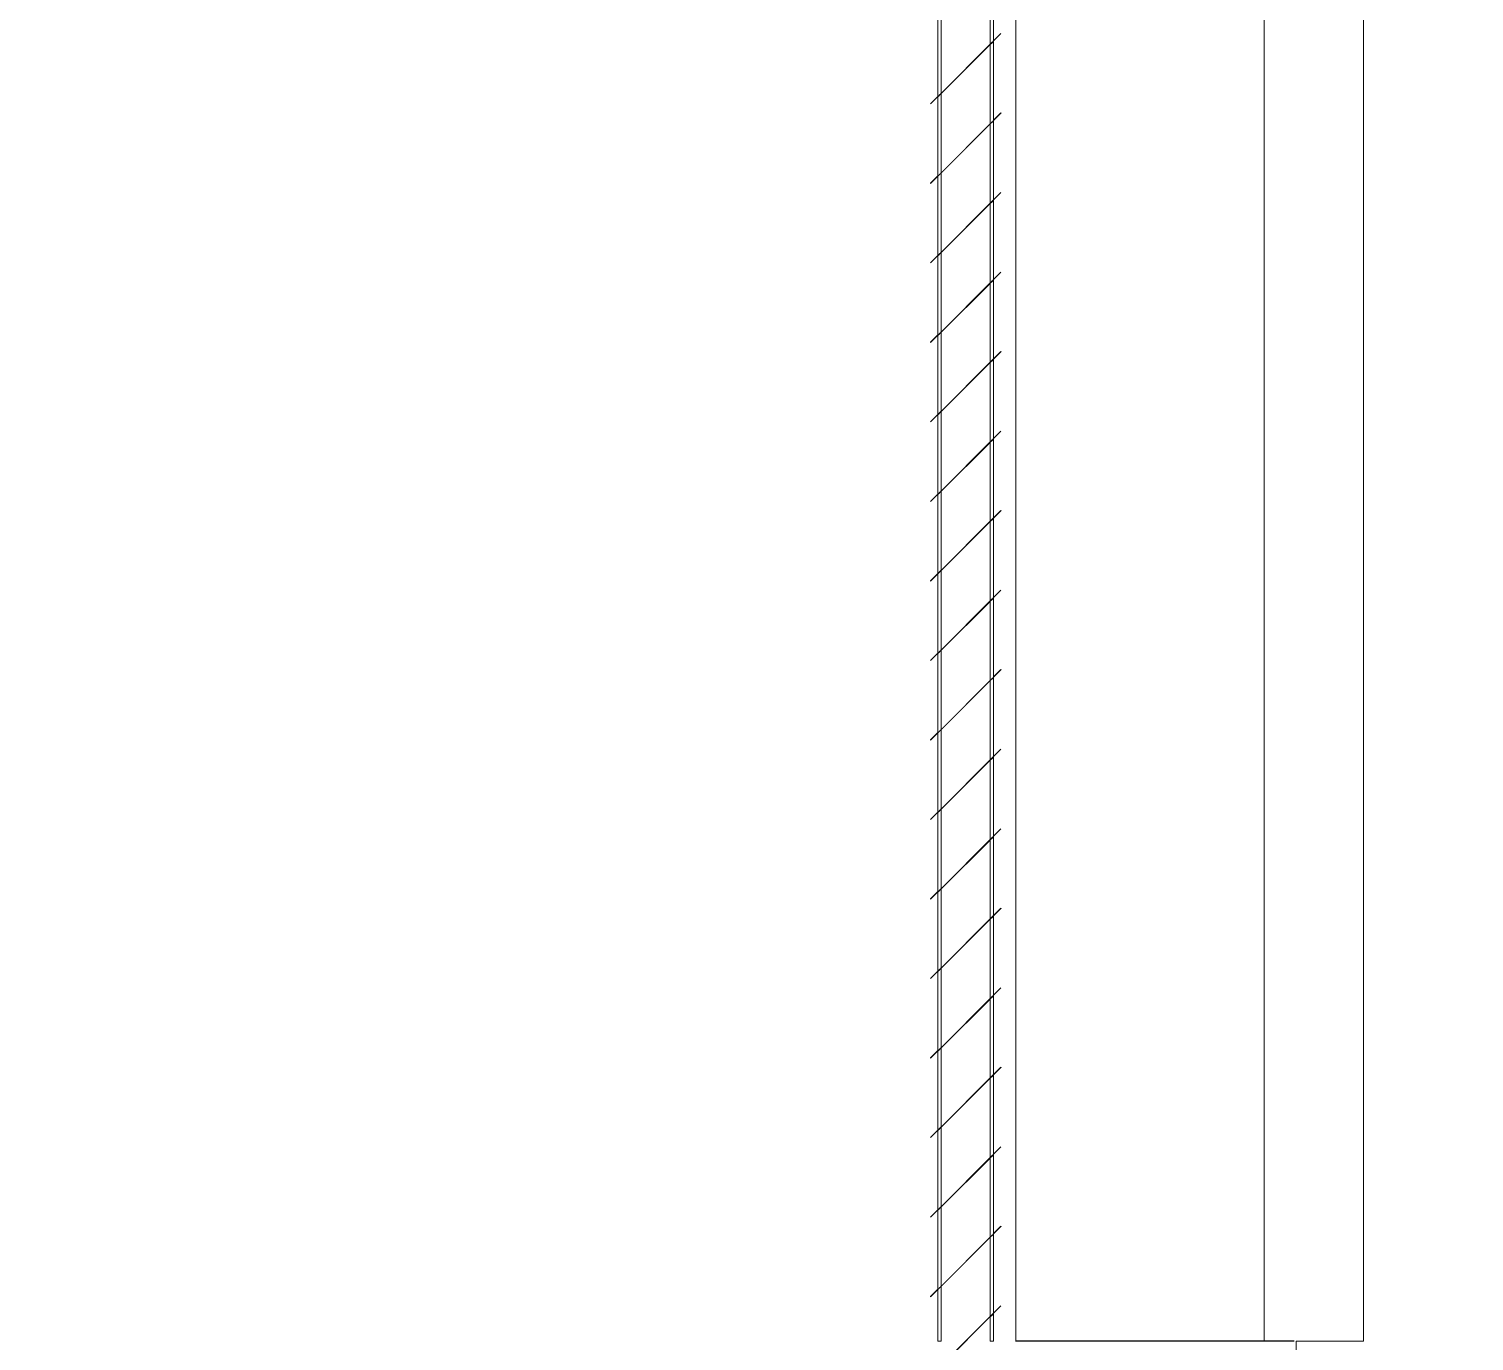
# Model space of a CAD drawing. Header units: millimetres. Extents: x 14397 to 67587, y -11631 to -8348.
# Drawn here: x 46157 to 46884, y -10788 to -10128 of the extents above; entities that cross this region are included whole.
import ezdxf

# ---------------------------------------------------------------- set-up
doc = ezdxf.new("R2010")
doc.units = ezdxf.units.MM
doc.header["$MEASUREMENT"] = 0
doc.linetypes.add('Wipeout_Contour', pattern=[1000, 0, -1000])
for name, color, linetype in [('NewA-Ee_25_10-M_WallsExternal', 7, 'Continuous'), ('NewA-Ee_25_10-M_WallsInternal', 7, 'Continuous'), ('NewA-Ee_40_20-M_GeneralFFAndEInternalFixed', 7, 'Continuous')]:
    doc.layers.add(name, color=color, linetype=linetype)

# ---------------------------------------------------------------- blocks, each defined once
blk = doc.blocks.new('Section Elem_67_8', base_point=(31553.8, -115430.84))
at = {"color": 254, "linetype": 'Wipeout_Contour', "lineweight": 0, "ltscale": 238853.016438}
blk.add_wipeout([(46653.52, -9287.87), (46653.52, -10787.87), (46778.72, -10787.87), (46778.72, -9337.87), (46778.72, -9287.87)], dxfattribs=at).dxf.layer = 'NewA-Ee_25_10-M_WallsExternal'
at = {"color": 254, "linetype": 'Wipeout_Contour', "lineweight": 0, "ltscale": 287751.186517}
blk.add_wipeout([(46794.72, -10787.87), (46794.72, -10797.87), (46884.29, -10802.56), (46884.29, -9287.87), (46828.72, -9287.87), (46828.72, -10787.87)], dxfattribs=at).dxf.layer = 'NewA-Ee_25_10-M_WallsExternal'
at = {"layer": 'NewA-Ee_25_10-M_WallsExternal', "linetype": 'Continuous', "flags": 128}
blk.add_lwpolyline([(46793.72, -10787.87), (46778.72, -10787.87), (46733.42, -10787.87), (46669.92, -10787.87), (46653.52, -10787.87)], dxfattribs=at)
blk = doc.blocks.new('Section Elem_68_8', base_point=(31553.8, -115430.84))
at = {"layer": 'NewA-Ee_25_10-M_WallsExternal', "linetype": 'Continuous'}
blk.add_line((46653.52, -9288.19), (46653.52, -10787.87), dxfattribs=at)
at = {"layer": 'NewA-Ee_25_10-M_WallsExternal', "color": 6, "linetype": 'Continuous', "lineweight": 13}
blk.add_line((46794.72, -10787.87), (46794.72, -10797.87), dxfattribs=at)
at = {"layer": 'NewA-Ee_25_10-M_WallsExternal', "color": 24, "linetype": 'Continuous', "lineweight": 13}
blk.add_line((46828.72, -10787.87), (46794.72, -10787.87), dxfattribs=at)
at = {"layer": 'NewA-Ee_25_10-M_WallsExternal', "color": 24, "linetype": 'Continuous', "lineweight": 13, "flags": 128}
for points in [[(46778.72, -9287.87), (46778.72, -9337.87), (46778.72, -10737.87), (46778.72, -10787.87)], [(46828.72, -9287.87), (46828.72, -9337.87), (46828.72, -10737.87), (46828.72, -10787.87)]]:
    blk.add_lwpolyline(points, dxfattribs=at)
blk = doc.blocks.new('Section Elem_69_8', base_point=(31553.8, -115430.84))
at = {"color": 254, "linetype": 'Wipeout_Contour', "lineweight": 0, "ltscale": 18200811.37999642}
blk.add_wipeout([(42650.17, -8735.84), (42650.17, -11630.84), (43468.19, -11630.84), (43468.19, -11205.84), (43418.19, -11205.84), (43418.19, -11180.84), (43586.32, -11180.84), (43651.32, -11110.84), (43651.32, -10820.18), (43645.97, -10819.48), (43636.32, -10815.48), (43628.03, -10809.13), (43621.68, -10800.84), (43617.68, -10791.19), (43616.32, -10780.84), (43556.32, -10780.84), (43606.32, -10580.84), (43706.32, -10580.84), (43756.32, -10780.84), (43696.32, -10780.84), (43694.96, -10791.19), (43690.96, -10800.84), (43684.6, -10809.13), (43676.32, -10815.48), (43666.67, -10819.48), (43661.32, -10820.18), (43661.32, -11110.84), (43726.32, -11180.84), (43864.81, -11180.84), (43864.81, -11205.84), (43814.81, -11205.84), (43814.81, -11630.84), (43915.61, -11630.84), (43915.61, -10970.84), (45404.69, -10970.84), (45404.69, -11630.84), (45505.49, -11630.84), (45505.49, -11205.84), (45455.49, -11205.84), (45455.49, -11180.84), (45623.61, -11180.84), (45688.61, -11110.84), (45688.61, -10820.18), (45683.26, -10819.48), (45673.61, -10815.48), (45665.33, -10809.13), (45658.97, -10800.84), (45654.97, -10791.19), (45653.61, -10780.84), (45593.61, -10780.84), (45643.61, -10580.84), (45743.61, -10580.84), (45793.61, -10780.84), (45733.61, -10780.84), (45732.25, -10791.19), (45728.25, -10800.84), (45721.89, -10809.13), (45713.61, -10815.48), (45703.96, -10819.48), (45698.61, -10820.18), (45698.61, -11110.84), (45763.61, -11180.84), (45902.1, -11180.84), (45902.1, -11205.84), (45852.1, -11205.84), (45852.1, -11630.84), (46653.52, -11630.84), (46653.52, -9288.19), (46642.53, -9288.19), (46642.53, -9293.72), (46646.13, -9290.12), (46646.2, -9290.19), (46642.53, -9293.86), (46642.53, -9333.72), (46646.13, -9330.12), (46646.2, -9330.19), (46642.53, -9333.86), (46642.53, -9373.72), (46646.13, -9370.12), (46646.2, -9370.19), (46642.53, -9373.86), (46642.53, -9413.72), (46646.13, -9410.12), (46646.2, -9410.19), (46642.53, -9413.86), (46642.53, -9453.72), (46646.13, -9450.12), (46646.2, -9450.19), (46642.53, -9453.86), (46642.53, -9493.72), (46646.13, -9490.12), (46646.2, -9490.19), (46642.53, -9493.86), (46642.53, -9533.72), (46646.13, -9530.12), (46646.2, -9530.19), (46642.53, -9533.86), (46642.53, -9573.72), (46646.13, -9570.12), (46646.2, -9570.19), (46642.53, -9573.86), (46642.53, -9613.72), (46646.13, -9610.12), (46646.2, -9610.19), (46642.53, -9613.86), (46642.53, -9653.72), (46646.13, -9650.12), (46646.2, -9650.19), (46642.53, -9653.86), (46642.53, -9693.72), (46646.13, -9690.12), (46646.2, -9690.19), (46642.53, -9693.86), (46642.53, -9733.72), (46646.13, -9730.12), (46646.2, -9730.19), (46642.53, -9733.86), (46642.53, -9773.72), (46646.13, -9770.12), (46646.2, -9770.19), (46642.53, -9773.86), (46642.53, -9813.72), (46646.13, -9810.12), (46646.2, -9810.19), (46642.53, -9813.86), (46642.53, -9853.72), (46646.13, -9850.12), (46646.2, -9850.19), (46642.53, -9853.86), (46642.53, -9893.72), (46646.13, -9890.12), (46646.2, -9890.19), (46642.53, -9893.86), (46642.53, -9933.72), (46646.13, -9930.12), (46646.2, -9930.19), (46642.53, -9933.86), (46642.53, -9973.72), (46646.13, -9970.12), (46646.2, -9970.19), (46642.53, -9973.86), (46642.53, -10013.72), (46646.13, -10010.12), (46646.2, -10010.19), (46642.53, -10013.86), (46642.53, -10053.72), (46646.13, -10050.12), (46646.2, -10050.19), (46642.53, -10053.86), (46642.53, -10093.72), (46646.13, -10090.12), (46646.2, -10090.19), (46642.53, -10093.86), (46642.53, -10133.72), (46646.13, -10130.12), (46646.2, -10130.19), (46642.53, -10133.86), (46642.53, -10173.72), (46646.13, -10170.12), (46646.2, -10170.19), (46642.53, -10173.86), (46642.53, -10213.72), (46646.13, -10210.12), (46646.2, -10210.19), (46642.53, -10213.86), (46642.53, -10253.72), (46646.13, -10250.12), (46646.2, -10250.19), (46642.53, -10253.86), (46642.53, -10293.72), (46646.13, -10290.12), (46646.2, -10290.19), (46642.53, -10293.86), (46642.53, -10333.72), (46646.13, -10330.12), (46646.2, -10330.19), (46642.53, -10333.86), (46642.53, -10373.72), (46646.13, -10370.12), (46646.2, -10370.19), (46642.53, -10373.86), (46642.53, -10413.72), (46646.13, -10410.12), (46646.2, -10410.19), (46642.53, -10413.86), (46642.53, -10453.72), (46646.13, -10450.12), (46646.2, -10450.19), (46642.53, -10453.86), (46642.53, -10493.72), (46646.13, -10490.12), (46646.2, -10490.19), (46642.53, -10493.86), (46642.53, -10533.72), (46646.13, -10530.12), (46646.2, -10530.19), (46642.53, -10533.86), (46642.53, -10573.72), (46646.13, -10570.12), (46646.2, -10570.19), (46642.53, -10573.86), (46642.53, -10613.72), (46646.13, -10610.12), (46646.2, -10610.19), (46642.53, -10613.86), (46642.53, -10653.72), (46646.13, -10650.12), (46646.2, -10650.19), (46642.53, -10653.86), (46642.53, -10693.72), (46646.13, -10690.12), (46646.2, -10690.19), (46642.53, -10693.86), (46642.53, -10733.72), (46646.13, -10730.12), (46646.2, -10730.19), (46642.53, -10733.86), (46642.53, -10773.72), (46646.13, -10770.12), (46646.2, -10770.19), (46642.53, -10773.86), (46642.53, -10787.87), (46640.8, -10787.87), (46640.8, -10775.59), (46610.84, -10805.54), (46610.77, -10805.47), (46640.8, -10775.45), (46640.8, -10735.59), (46616.24, -10760.14), (46616.24, -10787.87), (46614.51, -10787.87), (46614.51, -10761.87), (46610.84, -10765.54), (46610.77, -10765.47), (46614.51, -10761.73), (46614.51, -10721.87), (46610.84, -10725.54), (46610.77, -10725.47), (46614.51, -10721.73), (46614.51, -10681.87), (46610.84, -10685.54), (46610.77, -10685.47), (46614.51, -10681.73), (46614.51, -10641.87), (46610.84, -10645.54), (46610.77, -10645.47), (46614.51, -10641.73), (46614.51, -10601.87), (46610.84, -10605.54), (46610.77, -10605.47), (46614.51, -10601.73), (46614.51, -10561.87), (46610.84, -10565.54), (46610.77, -10565.47), (46614.51, -10561.73), (46614.51, -10521.87), (46610.84, -10525.54), (46610.77, -10525.47), (46614.51, -10521.73), (46614.51, -10481.87), (46610.84, -10485.54), (46610.77, -10485.47), (46614.51, -10481.73), (46614.51, -10441.87), (46610.84, -10445.54), (46610.77, -10445.47), (46614.51, -10441.73), (46614.51, -10401.87), (46610.84, -10405.54), (46610.77, -10405.47), (46614.51, -10401.73), (46614.51, -10361.87), (46610.84, -10365.54), (46610.77, -10365.47), (46614.51, -10361.73), (46614.51, -10321.87), (46610.84, -10325.54), (46610.77, -10325.47), (46614.51, -10321.73), (46614.51, -10281.87), (46610.84, -10285.54), (46610.77, -10285.47), (46614.51, -10281.73), (46614.51, -10241.87), (46610.84, -10245.54), (46610.77, -10245.47), (46614.51, -10241.73), (46614.51, -10201.87), (46610.84, -10205.54), (46610.77, -10205.47), (46614.51, -10201.73), (46614.51, -10161.87), (46610.84, -10165.54), (46610.77, -10165.47), (46614.51, -10161.73), (46614.51, -10121.87), (46610.84, -10125.54), (46610.77, -10125.47), (46614.51, -10121.73), (46614.51, -10081.87), (46610.84, -10085.54), (46610.77, -10085.47), (46614.51, -10081.73), (46614.51, -10041.87), (46610.84, -10045.54), (46610.77, -10045.47), (46614.51, -10041.73), (46614.51, -10001.87), (46610.84, -10005.54), (46610.77, -10005.47), (46614.51, -10001.73), (46614.51, -9961.87), (46610.84, -9965.54), (46610.77, -9965.47), (46614.51, -9961.73), (46614.51, -9921.87), (46610.84, -9925.54), (46610.77, -9925.47), (46614.51, -9921.73), (46614.51, -9881.87), (46610.84, -9885.54), (46610.77, -9885.47), (46614.51, -9881.73), (46614.51, -9841.87), (46610.84, -9845.54), (46610.77, -9845.47), (46614.51, -9841.73), (46614.51, -9801.87), (46610.84, -9805.54), (46610.77, -9805.47), (46614.51, -9801.73), (46614.51, -9761.87), (46610.84, -9765.54), (46610.77, -9765.47), (46614.51, -9761.73), (46614.51, -9721.87), (46610.84, -9725.54), (46610.77, -9725.47), (46614.51, -9721.73), (46614.51, -9681.87), (46610.84, -9685.54), (46610.77, -9685.47), (46614.51, -9681.73), (46614.51, -9641.87), (46610.84, -9645.54), (46610.77, -9645.47), (46614.51, -9641.73), (46614.51, -9601.87), (46610.84, -9605.54), (46610.77, -9605.47), (46614.51, -9601.73), (46614.51, -9561.87), (46610.84, -9565.54), (46610.77, -9565.47), (46614.51, -9561.73), (46614.51, -9521.87), (46610.84, -9525.54), (46610.77, -9525.47), (46614.51, -9521.73), (46614.51, -9481.87), (46610.84, -9485.54), (46610.77, -9485.47), (46614.51, -9481.73), (46614.51, -9441.87), (46610.84, -9445.54), (46610.77, -9445.47), (46614.51, -9441.73), (46614.51, -9401.87), (46610.84, -9405.54), (46610.77, -9405.47), (46614.51, -9401.73), (46614.51, -9361.87), (46610.84, -9365.54), (46610.77, -9365.47), (46614.51, -9361.73), (46614.51, -9321.87), (46610.84, -9325.54), (46610.77, -9325.47), (46614.51, -9321.73), (46614.51, -9288.19), (46603.52, -9288.19), (46603.52, -9238.19), (46653.52, -9238.19), (46653.52, -8735.84)], dxfattribs=at).dxf.layer = 'NewA-Ee_25_10-M_WallsInternal'
at = {"color": 254, "linetype": 'Wipeout_Contour', "lineweight": 0, "ltscale": 190999.81714}
blk.add_wipeout([(46616.24, -10280.14), (46616.24, -10320), (46640.8, -10295.45), (46640.8, -10255.59)], dxfattribs=at).dxf.layer = 'NewA-Ee_25_10-M_WallsInternal'
at = {"color": 254, "linetype": 'Wipeout_Contour', "lineweight": 0, "ltscale": 191103.808655}
blk.add_wipeout([(46640.8, -10375.59), (46616.24, -10400.14), (46616.24, -10440), (46640.8, -10415.45)], dxfattribs=at).dxf.layer = 'NewA-Ee_25_10-M_WallsInternal'
at = {"color": 254, "linetype": 'Wipeout_Contour', "lineweight": 0, "ltscale": 191350.918327}
blk.add_wipeout([(46616.24, -10680.14), (46616.24, -10720), (46640.8, -10695.45), (46640.8, -10655.59)], dxfattribs=at).dxf.layer = 'NewA-Ee_25_10-M_WallsInternal'
at = {"color": 254, "linetype": 'Wipeout_Contour', "lineweight": 0, "ltscale": 190965.408816}
blk.add_wipeout([(46616.24, -10240.14), (46616.24, -10280), (46640.8, -10255.45), (46640.8, -10215.59)], dxfattribs=at).dxf.layer = 'NewA-Ee_25_10-M_WallsInternal'
at = {"color": 254, "linetype": 'Wipeout_Contour', "lineweight": 0, "ltscale": 191034.353274}
blk.add_wipeout([(46640.8, -10295.59), (46616.24, -10320.14), (46616.24, -10360), (46640.8, -10335.45)], dxfattribs=at).dxf.layer = 'NewA-Ee_25_10-M_WallsInternal'
at = {"color": 254, "linetype": 'Wipeout_Contour', "lineweight": 0, "ltscale": 191315.235061}
blk.add_wipeout([(46616.24, -10640.14), (46616.24, -10680), (46640.8, -10655.45), (46640.8, -10615.59)], dxfattribs=at).dxf.layer = 'NewA-Ee_25_10-M_WallsInternal'
at = {"color": 254, "linetype": 'Wipeout_Contour', "lineweight": 0, "ltscale": 191386.728713}
blk.add_wipeout([(46616.24, -10720.14), (46616.24, -10760), (46640.8, -10735.45), (46640.8, -10695.59)], dxfattribs=at).dxf.layer = 'NewA-Ee_25_10-M_WallsInternal'
at = {"color": 254, "linetype": 'Wipeout_Contour', "lineweight": 0, "ltscale": 190931.128384}
blk.add_wipeout([(46616.24, -10200.14), (46616.24, -10240), (46640.8, -10215.45), (46640.8, -10175.59)], dxfattribs=at).dxf.layer = 'NewA-Ee_25_10-M_WallsInternal'
at = {"color": 254, "linetype": 'Wipeout_Contour', "lineweight": 0, "ltscale": 191069.017122}
blk.add_wipeout([(46616.24, -10360.14), (46616.24, -10400), (46640.8, -10375.45), (46640.8, -10335.59)], dxfattribs=at).dxf.layer = 'NewA-Ee_25_10-M_WallsInternal'
at = {"color": 254, "linetype": 'Wipeout_Contour', "lineweight": 0, "ltscale": 191279.67896}
blk.add_wipeout([(46640.8, -10575.59), (46616.24, -10600.14), (46616.24, -10640), (46640.8, -10615.45)], dxfattribs=at).dxf.layer = 'NewA-Ee_25_10-M_WallsInternal'
at = {"color": 254, "linetype": 'Wipeout_Contour', "lineweight": 0, "ltscale": 190896.975899}
blk.add_wipeout([(46616.24, -10160.14), (46616.24, -10200), (46640.8, -10175.45), (46640.8, -10135.59)], dxfattribs=at).dxf.layer = 'NewA-Ee_25_10-M_WallsInternal'
at = {"color": 254, "linetype": 'Wipeout_Contour', "lineweight": 0, "ltscale": 191244.25011}
blk.add_wipeout([(46616.24, -10560.14), (46616.24, -10600), (46640.8, -10575.45), (46640.8, -10535.59)], dxfattribs=at).dxf.layer = 'NewA-Ee_25_10-M_WallsInternal'
at = {"color": 254, "linetype": 'Wipeout_Contour', "lineweight": 0, "ltscale": 190862.951431}
blk.add_wipeout([(46616.24, -10120.14), (46616.24, -10160), (46640.8, -10135.45), (46640.8, -10095.59)], dxfattribs=at).dxf.layer = 'NewA-Ee_25_10-M_WallsInternal'
at = {"color": 254, "linetype": 'Wipeout_Contour', "lineweight": 0, "ltscale": 191208.948592}
blk.add_wipeout([(46616.24, -10520.14), (46616.24, -10560), (46640.8, -10535.45), (46640.8, -10495.59)], dxfattribs=at).dxf.layer = 'NewA-Ee_25_10-M_WallsInternal'
at = {"color": 254, "linetype": 'Wipeout_Contour', "lineweight": 0, "ltscale": 191173.774466}
blk.add_wipeout([(46616.24, -10480.14), (46616.24, -10520), (46640.8, -10495.45), (46640.8, -10455.59)], dxfattribs=at).dxf.layer = 'NewA-Ee_25_10-M_WallsInternal'
at = {"color": 254, "linetype": 'Wipeout_Contour', "lineweight": 0, "ltscale": 191138.727814}
blk.add_wipeout([(46616.24, -10440.14), (46616.24, -10480), (46640.8, -10455.45), (46640.8, -10415.59)], dxfattribs=at).dxf.layer = 'NewA-Ee_25_10-M_WallsInternal'
blk = doc.blocks.new('Section Elem_74_8', base_point=(31553.8, -115430.84))
at = {"layer": 'NewA-Ee_40_20-M_GeneralFFAndEInternalFixed', "linetype": 'Continuous'}
for p, q in [((46610.77, -10165.47), (46610.84, -10165.54)), ((46610.77, -10205.47), (46610.84, -10205.54)), ((46610.77, -10245.47), (46610.84, -10245.54)), ((46610.77, -10285.47), (46610.84, -10285.54)), ((46610.77, -10325.47), (46610.84, -10325.54)), ((46610.77, -10365.47), (46610.84, -10365.54)), ((46610.77, -10405.47), (46610.84, -10405.54)), ((46610.77, -10445.47), (46610.84, -10445.54)), ((46610.77, -10485.47), (46610.84, -10485.54)), ((46610.77, -10525.47), (46610.84, -10525.54)), ((46610.77, -10565.47), (46610.84, -10565.54)), ((46610.77, -10605.47), (46610.84, -10605.54)), ((46610.77, -10645.47), (46610.84, -10645.54)), ((46610.77, -10685.47), (46610.84, -10685.54)), ((46610.77, -10725.47), (46610.84, -10725.54)), ((46610.77, -10765.47), (46610.84, -10765.54))]:
    blk.add_line(p, q, dxfattribs=at)
at = {"color": 254, "linetype": 'Wipeout_Contour', "lineweight": 0, "ltscale": 190821.415359}
blk.add_wipeout([(46614.51, -10121.87), (46614.51, -10161.73), (46615.38, -10160.87), (46615.38, -10121.01)], dxfattribs=at).dxf.layer = 'NewA-Ee_40_20-M_GeneralFFAndEInternalFixed'
at = {"color": 254, "linetype": 'Wipeout_Contour', "lineweight": 0, "ltscale": 190935.814834}
blk.add_wipeout([(46641.66, -10134.72), (46640.8, -10135.59), (46640.8, -10175.45), (46641.66, -10174.58)], dxfattribs=at).dxf.layer = 'NewA-Ee_40_20-M_GeneralFFAndEInternalFixed'
at = {"color": 254, "linetype": 'Wipeout_Contour', "lineweight": 0, "ltscale": 191038.507411}
blk.add_wipeout([(46640.8, -10255.59), (46640.8, -10295.45), (46641.66, -10294.58), (46641.66, -10254.72)], dxfattribs=at).dxf.layer = 'NewA-Ee_40_20-M_GeneralFFAndEInternalFixed'
at = {"color": 254, "linetype": 'Wipeout_Contour', "lineweight": 0, "ltscale": 191027.798704}
blk.add_wipeout([(46614.51, -10401.73), (46615.38, -10400.87), (46615.38, -10361.01), (46614.51, -10361.87)], dxfattribs=at).dxf.layer = 'NewA-Ee_40_20-M_GeneralFFAndEInternalFixed'
at = {"color": 254, "linetype": 'Wipeout_Contour', "lineweight": 0, "ltscale": 191212.216809}
blk.add_wipeout([(46641.66, -10454.72), (46640.8, -10455.59), (46640.8, -10495.45), (46641.66, -10494.58)], dxfattribs=at).dxf.layer = 'NewA-Ee_40_20-M_GeneralFFAndEInternalFixed'
at = {"color": 254, "linetype": 'Wipeout_Contour', "lineweight": 0, "ltscale": 191203.296635}
blk.add_wipeout([(46614.51, -10561.87), (46614.51, -10601.73), (46615.38, -10600.87), (46615.38, -10561.01)], dxfattribs=at).dxf.layer = 'NewA-Ee_40_20-M_GeneralFFAndEInternalFixed'
at = {"color": 254, "linetype": 'Wipeout_Contour', "lineweight": 0, "ltscale": 191353.478933}
blk.add_wipeout([(46640.8, -10615.59), (46640.8, -10655.45), (46641.66, -10654.58), (46641.66, -10614.72)], dxfattribs=at).dxf.layer = 'NewA-Ee_40_20-M_GeneralFFAndEInternalFixed'
at = {"color": 254, "linetype": 'Wipeout_Contour', "lineweight": 0, "ltscale": 191345.987297}
blk.add_wipeout([(46614.51, -10721.87), (46614.51, -10761.73), (46615.38, -10760.87), (46615.38, -10721.01)], dxfattribs=at).dxf.layer = 'NewA-Ee_40_20-M_GeneralFFAndEInternalFixed'
at = {"color": 254, "linetype": 'Wipeout_Contour', "lineweight": 0, "ltscale": 191484.539862}
blk.add_wipeout([(46640.8, -10787.87), (46641.66, -10787.87), (46641.66, -10774.72), (46640.8, -10775.59)], dxfattribs=at).dxf.layer = 'NewA-Ee_40_20-M_GeneralFFAndEInternalFixed'
at = {"color": 254, "linetype": 'Wipeout_Contour', "lineweight": 0, "ltscale": 190901.839898}
blk.add_wipeout([(46641.66, -10094.72), (46640.8, -10095.59), (46640.8, -10135.45), (46641.66, -10134.58)], dxfattribs=at).dxf.layer = 'NewA-Ee_40_20-M_GeneralFFAndEInternalFixed'
at = {"color": 254, "linetype": 'Wipeout_Contour', "lineweight": 0, "ltscale": 190855.492746}
blk.add_wipeout([(46614.51, -10161.87), (46614.51, -10201.73), (46615.38, -10200.87), (46615.38, -10161.01)], dxfattribs=at).dxf.layer = 'NewA-Ee_40_20-M_GeneralFFAndEInternalFixed'
at = {"color": 254, "linetype": 'Wipeout_Contour', "lineweight": 0, "ltscale": 190969.917773}
blk.add_wipeout([(46640.8, -10215.45), (46641.66, -10214.58), (46641.66, -10174.72), (46640.8, -10175.59)], dxfattribs=at).dxf.layer = 'NewA-Ee_40_20-M_GeneralFFAndEInternalFixed'
at = {"color": 254, "linetype": 'Wipeout_Contour', "lineweight": 0, "ltscale": 191072.993962}
blk.add_wipeout([(46640.8, -10335.45), (46641.66, -10334.58), (46641.66, -10294.72), (46640.8, -10295.59)], dxfattribs=at).dxf.layer = 'NewA-Ee_40_20-M_GeneralFFAndEInternalFixed'
at = {"color": 254, "linetype": 'Wipeout_Contour', "lineweight": 0, "ltscale": 190993.08188}
blk.add_wipeout([(46614.51, -10361.73), (46615.38, -10360.87), (46615.38, -10321.01), (46614.51, -10321.87)], dxfattribs=at).dxf.layer = 'NewA-Ee_40_20-M_GeneralFFAndEInternalFixed'
at = {"color": 254, "linetype": 'Wipeout_Contour', "lineweight": 0, "ltscale": 191062.643207}
blk.add_wipeout([(46615.38, -10401.01), (46614.51, -10401.87), (46614.51, -10441.73), (46615.38, -10440.87)], dxfattribs=at).dxf.layer = 'NewA-Ee_40_20-M_GeneralFFAndEInternalFixed'
at = {"color": 254, "linetype": 'Wipeout_Contour', "lineweight": 0, "ltscale": 191177.219744}
blk.add_wipeout([(46641.66, -10414.72), (46640.8, -10415.59), (46640.8, -10455.45), (46641.66, -10454.58)], dxfattribs=at).dxf.layer = 'NewA-Ee_40_20-M_GeneralFFAndEInternalFixed'
at = {"color": 254, "linetype": 'Wipeout_Contour', "lineweight": 0, "ltscale": 191167.942114}
blk.add_wipeout([(46614.51, -10521.87), (46614.51, -10561.73), (46615.38, -10560.87), (46615.38, -10521.01)], dxfattribs=at).dxf.layer = 'NewA-Ee_40_20-M_GeneralFFAndEInternalFixed'
at = {"color": 254, "linetype": 'Wipeout_Contour', "lineweight": 0, "ltscale": 191317.972455}
blk.add_wipeout([(46640.8, -10575.59), (46640.8, -10615.45), (46641.66, -10614.58), (46641.66, -10574.72)], dxfattribs=at).dxf.layer = 'NewA-Ee_40_20-M_GeneralFFAndEInternalFixed'
at = {"color": 254, "linetype": 'Wipeout_Contour', "lineweight": 0, "ltscale": 191238.778483}
blk.add_wipeout([(46614.51, -10601.87), (46614.51, -10641.73), (46615.38, -10640.87), (46615.38, -10601.01)], dxfattribs=at).dxf.layer = 'NewA-Ee_40_20-M_GeneralFFAndEInternalFixed'
at = {"color": 254, "linetype": 'Wipeout_Contour', "lineweight": 0, "ltscale": 191460.761059}
blk.add_wipeout([(46641.66, -10734.72), (46640.8, -10735.59), (46640.8, -10775.45), (46641.66, -10774.58)], dxfattribs=at).dxf.layer = 'NewA-Ee_40_20-M_GeneralFFAndEInternalFixed'
at = {"color": 254, "linetype": 'Wipeout_Contour', "lineweight": 0, "ltscale": 191375.923667}
blk.add_wipeout([(46614.51, -10761.87), (46614.51, -10787.87), (46615.38, -10787.87), (46615.38, -10761.01)], dxfattribs=at).dxf.layer = 'NewA-Ee_40_20-M_GeneralFFAndEInternalFixed'
at = {"color": 254, "linetype": 'Wipeout_Contour', "lineweight": 0, "ltscale": 190938.46275}
blk.add_wipeout([(46641.66, -10134.72), (46641.66, -10174.58), (46642.53, -10173.72), (46642.53, -10133.86)], dxfattribs=at).dxf.layer = 'NewA-Ee_40_20-M_GeneralFFAndEInternalFixed'
at = {"color": 254, "linetype": 'Wipeout_Contour', "lineweight": 0, "ltscale": 191004.148652}
blk.add_wipeout([(46641.66, -10214.72), (46640.8, -10215.59), (46640.8, -10255.45), (46641.66, -10254.58)], dxfattribs=at).dxf.layer = 'NewA-Ee_40_20-M_GeneralFFAndEInternalFixed'
at = {"color": 254, "linetype": 'Wipeout_Contour', "lineweight": 0, "ltscale": 190958.492799}
blk.add_wipeout([(46615.38, -10281.01), (46614.51, -10281.87), (46614.51, -10321.73), (46615.38, -10320.87)], dxfattribs=at).dxf.layer = 'NewA-Ee_40_20-M_GeneralFFAndEInternalFixed'
at = {"color": 254, "linetype": 'Wipeout_Contour', "lineweight": 0, "ltscale": 191107.608251}
blk.add_wipeout([(46641.66, -10334.72), (46640.8, -10335.59), (46640.8, -10375.45), (46641.66, -10374.58)], dxfattribs=at).dxf.layer = 'NewA-Ee_40_20-M_GeneralFFAndEInternalFixed'
at = {"color": 254, "linetype": 'Wipeout_Contour', "lineweight": 0, "ltscale": 191030.426975}
blk.add_wipeout([(46615.38, -10400.87), (46616.24, -10400), (46616.24, -10360.14), (46615.38, -10361.01)], dxfattribs=at).dxf.layer = 'NewA-Ee_40_20-M_GeneralFFAndEInternalFixed'
at = {"color": 254, "linetype": 'Wipeout_Contour', "lineweight": 0, "ltscale": 191132.714983}
blk.add_wipeout([(46615.38, -10481.01), (46614.51, -10481.87), (46614.51, -10521.73), (46615.38, -10520.87)], dxfattribs=at).dxf.layer = 'NewA-Ee_40_20-M_GeneralFFAndEInternalFixed'
at = {"color": 254, "linetype": 'Wipeout_Contour', "lineweight": 0, "ltscale": 191282.59324}
blk.add_wipeout([(46641.66, -10534.72), (46640.8, -10535.59), (46640.8, -10575.45), (46641.66, -10574.58)], dxfattribs=at).dxf.layer = 'NewA-Ee_40_20-M_GeneralFFAndEInternalFixed'
at = {"color": 254, "linetype": 'Wipeout_Contour', "lineweight": 0, "ltscale": 191274.387588}
blk.add_wipeout([(46614.51, -10681.73), (46615.38, -10680.87), (46615.38, -10641.01), (46614.51, -10641.87)], dxfattribs=at).dxf.layer = 'NewA-Ee_40_20-M_GeneralFFAndEInternalFixed'
at = {"color": 254, "linetype": 'Wipeout_Contour', "lineweight": 0, "ltscale": 191424.873294}
blk.add_wipeout([(46640.8, -10695.59), (46640.8, -10735.45), (46641.66, -10734.58), (46641.66, -10694.72)], dxfattribs=at).dxf.layer = 'NewA-Ee_40_20-M_GeneralFFAndEInternalFixed'
at = {"color": 254, "linetype": 'Wipeout_Contour', "lineweight": 0, "ltscale": 191378.908955}
blk.add_wipeout([(46615.38, -10761.01), (46615.38, -10787.87), (46616.24, -10787.87), (46616.24, -10760.14)], dxfattribs=at).dxf.layer = 'NewA-Ee_40_20-M_GeneralFFAndEInternalFixed'
at = {"layer": 'NewA-Ee_40_20-M_GeneralFFAndEInternalFixed', "linetype": 'Continuous'}
blk.add_line((46646.13, -10170.12), (46646.2, -10170.19), dxfattribs=at)
at = {"layer": 'NewA-Ee_40_20-M_GeneralFFAndEInternalFixed', "color": 1, "linetype": 'Continuous', "lineweight": 18}
for p, q in [((46614.51, -10787.87), (46615.38, -10787.87)), ((46615.38, -10787.87), (46616.24, -10787.87))]:
    blk.add_line(p, q, dxfattribs=at)
at = {"color": 254, "linetype": 'Wipeout_Contour', "lineweight": 0, "ltscale": 190904.491193}
blk.add_wipeout([(46641.66, -10134.58), (46642.53, -10133.72), (46642.53, -10093.86), (46641.66, -10094.72)], dxfattribs=at).dxf.layer = 'NewA-Ee_40_20-M_GeneralFFAndEInternalFixed'
at = {"color": 254, "linetype": 'Wipeout_Contour', "lineweight": 0, "ltscale": 190924.031538}
blk.add_wipeout([(46614.51, -10241.87), (46614.51, -10281.73), (46615.38, -10280.87), (46615.38, -10241.01)], dxfattribs=at).dxf.layer = 'NewA-Ee_40_20-M_GeneralFFAndEInternalFixed'
at = {"color": 254, "linetype": 'Wipeout_Contour', "lineweight": 0, "ltscale": 191041.145166}
blk.add_wipeout([(46641.66, -10254.72), (46641.66, -10294.58), (46642.53, -10293.72), (46642.53, -10253.86)], dxfattribs=at).dxf.layer = 'NewA-Ee_40_20-M_GeneralFFAndEInternalFixed'
at = {"color": 254, "linetype": 'Wipeout_Contour', "lineweight": 0, "ltscale": 191142.350203}
blk.add_wipeout([(46641.66, -10374.72), (46640.8, -10375.59), (46640.8, -10415.45), (46641.66, -10414.58)], dxfattribs=at).dxf.layer = 'NewA-Ee_40_20-M_GeneralFFAndEInternalFixed'
at = {"color": 254, "linetype": 'Wipeout_Contour', "lineweight": 0, "ltscale": 191097.615326}
blk.add_wipeout([(46614.51, -10481.73), (46615.38, -10480.87), (46615.38, -10441.01), (46614.51, -10441.87)], dxfattribs=at).dxf.layer = 'NewA-Ee_40_20-M_GeneralFFAndEInternalFixed'
at = {"color": 254, "linetype": 'Wipeout_Contour', "lineweight": 0, "ltscale": 191247.341333}
blk.add_wipeout([(46640.8, -10495.59), (46640.8, -10535.45), (46641.66, -10534.58), (46641.66, -10494.72)], dxfattribs=at).dxf.layer = 'NewA-Ee_40_20-M_GeneralFFAndEInternalFixed'
at = {"color": 254, "linetype": 'Wipeout_Contour', "lineweight": 0, "ltscale": 191241.386508}
blk.add_wipeout([(46615.38, -10640.87), (46616.24, -10640), (46616.24, -10600.14), (46615.38, -10601.01)], dxfattribs=at).dxf.layer = 'NewA-Ee_40_20-M_GeneralFFAndEInternalFixed'
at = {"color": 254, "linetype": 'Wipeout_Contour', "lineweight": 0, "ltscale": 191389.112553}
blk.add_wipeout([(46641.66, -10654.72), (46640.8, -10655.59), (46640.8, -10695.45), (46641.66, -10694.58)], dxfattribs=at).dxf.layer = 'NewA-Ee_40_20-M_GeneralFFAndEInternalFixed'
at = {"color": 254, "linetype": 'Wipeout_Contour', "lineweight": 0, "ltscale": 191310.123885}
blk.add_wipeout([(46614.51, -10681.87), (46614.51, -10721.73), (46615.38, -10720.87), (46615.38, -10681.01)], dxfattribs=at).dxf.layer = 'NewA-Ee_40_20-M_GeneralFFAndEInternalFixed'
at = {"color": 254, "linetype": 'Wipeout_Contour', "lineweight": 0, "ltscale": 191463.358244}
blk.add_wipeout([(46642.53, -10733.86), (46641.66, -10734.72), (46641.66, -10774.58), (46642.53, -10773.72)], dxfattribs=at).dxf.layer = 'NewA-Ee_40_20-M_GeneralFFAndEInternalFixed'
at = {"layer": 'NewA-Ee_40_20-M_GeneralFFAndEInternalFixed', "color": 1, "linetype": 'Continuous', "lineweight": 18}
for p, q in [((46640.8, -10135.45), (46640.8, -10095.59)), ((46642.53, -10133.72), (46642.53, -10093.86))]:
    blk.add_line(p, q, dxfattribs=at)
at = {"layer": 'NewA-Ee_40_20-M_GeneralFFAndEInternalFixed', "linetype": 'Continuous'}
for p, q in [((46646.13, -10130.12), (46646.2, -10130.19)), ((46646.13, -10290.12), (46646.2, -10290.19)), ((46646.13, -10770.12), (46646.2, -10770.19))]:
    blk.add_line(p, q, dxfattribs=at)
at = {"color": 254, "linetype": 'Wipeout_Contour', "lineweight": 0, "ltscale": 190889.698159}
blk.add_wipeout([(46615.38, -10201.01), (46614.51, -10201.87), (46614.51, -10241.73), (46615.38, -10240.87)], dxfattribs=at).dxf.layer = 'NewA-Ee_40_20-M_GeneralFFAndEInternalFixed'
at = {"color": 254, "linetype": 'Wipeout_Contour', "lineweight": 0, "ltscale": 191006.789831}
blk.add_wipeout([(46642.53, -10213.86), (46641.66, -10214.72), (46641.66, -10254.58), (46642.53, -10253.72)], dxfattribs=at).dxf.layer = 'NewA-Ee_40_20-M_GeneralFFAndEInternalFixed'
at = {"color": 254, "linetype": 'Wipeout_Contour', "lineweight": 0, "ltscale": 191075.62834}
blk.add_wipeout([(46641.66, -10334.58), (46642.53, -10333.72), (46642.53, -10293.86), (46641.66, -10294.72)], dxfattribs=at).dxf.layer = 'NewA-Ee_40_20-M_GeneralFFAndEInternalFixed'
at = {"color": 254, "linetype": 'Wipeout_Contour', "lineweight": 0, "ltscale": 191214.83768}
blk.add_wipeout([(46641.66, -10494.58), (46642.53, -10493.72), (46642.53, -10453.86), (46641.66, -10454.72)], dxfattribs=at).dxf.layer = 'NewA-Ee_40_20-M_GeneralFFAndEInternalFixed'
at = {"color": 254, "linetype": 'Wipeout_Contour', "lineweight": 0, "ltscale": 191285.207346}
blk.add_wipeout([(46642.53, -10533.86), (46641.66, -10534.72), (46641.66, -10574.58), (46642.53, -10573.72)], dxfattribs=at).dxf.layer = 'NewA-Ee_40_20-M_GeneralFFAndEInternalFixed'
at = {"color": 254, "linetype": 'Wipeout_Contour', "lineweight": 0, "ltscale": 191205.908043}
blk.add_wipeout([(46615.38, -10561.01), (46615.38, -10600.87), (46616.24, -10600), (46616.24, -10560.14)], dxfattribs=at).dxf.layer = 'NewA-Ee_40_20-M_GeneralFFAndEInternalFixed'
at = {"color": 254, "linetype": 'Wipeout_Contour', "lineweight": 0, "ltscale": 191312.725139}
blk.add_wipeout([(46616.24, -10680.14), (46615.38, -10681.01), (46615.38, -10720.87), (46616.24, -10720)], dxfattribs=at).dxf.layer = 'NewA-Ee_40_20-M_GeneralFFAndEInternalFixed'
at = {"color": 254, "linetype": 'Wipeout_Contour', "lineweight": 0, "ltscale": 191427.473866}
blk.add_wipeout([(46641.66, -10734.58), (46642.53, -10733.72), (46642.53, -10693.86), (46641.66, -10694.72)], dxfattribs=at).dxf.layer = 'NewA-Ee_40_20-M_GeneralFFAndEInternalFixed'
at = {"color": 254, "linetype": 'Wipeout_Contour', "lineweight": 0, "ltscale": 191487.524191}
blk.add_wipeout([(46641.66, -10774.72), (46641.66, -10787.87), (46642.53, -10787.87), (46642.53, -10773.86)], dxfattribs=at).dxf.layer = 'NewA-Ee_40_20-M_GeneralFFAndEInternalFixed'
at = {"layer": 'NewA-Ee_40_20-M_GeneralFFAndEInternalFixed', "linetype": 'Continuous'}
for p, q in [((46646.13, -10250.12), (46646.2, -10250.19)), ((46646.13, -10330.12), (46646.2, -10330.19)), ((46646.13, -10490.12), (46646.2, -10490.19)), ((46646.13, -10570.12), (46646.2, -10570.19)), ((46646.13, -10730.12), (46646.2, -10730.19)), ((46646.13, -10770.12), (46610.77, -10805.47)), ((46646.2, -10770.19), (46610.84, -10805.54))]:
    blk.add_line(p, q, dxfattribs=at)
at = {"layer": 'NewA-Ee_40_20-M_GeneralFFAndEInternalFixed', "color": 1, "linetype": 'Continuous', "lineweight": 18}
for p, q in [((46640.8, -10295.45), (46640.8, -10255.59)), ((46642.53, -10293.72), (46642.53, -10253.86)), ((46640.8, -10775.45), (46640.8, -10735.59)), ((46642.53, -10773.72), (46642.53, -10733.86)), ((46640.8, -10787.87), (46640.8, -10775.59)), ((46642.53, -10787.87), (46642.53, -10773.86)), ((46640.8, -10787.87), (46641.66, -10787.87)), ((46641.66, -10787.87), (46642.53, -10787.87))]:
    blk.add_line(p, q, dxfattribs=at)
at = {"color": 254, "linetype": 'Wipeout_Contour', "lineweight": 0, "ltscale": 190972.562314}
blk.add_wipeout([(46642.53, -10173.86), (46641.66, -10174.72), (46641.66, -10214.58), (46642.53, -10213.72)], dxfattribs=at).dxf.layer = 'NewA-Ee_40_20-M_GeneralFFAndEInternalFixed'
at = {"color": 254, "linetype": 'Wipeout_Contour', "lineweight": 0, "ltscale": 190892.33995}
blk.add_wipeout([(46615.38, -10240.87), (46616.24, -10240), (46616.24, -10200.14), (46615.38, -10201.01)], dxfattribs=at).dxf.layer = 'NewA-Ee_40_20-M_GeneralFFAndEInternalFixed'
at = {"color": 254, "linetype": 'Wipeout_Contour', "lineweight": 0, "ltscale": 191110.239247}
blk.add_wipeout([(46641.66, -10374.58), (46642.53, -10373.72), (46642.53, -10333.86), (46641.66, -10334.72)], dxfattribs=at).dxf.layer = 'NewA-Ee_40_20-M_GeneralFFAndEInternalFixed'
at = {"color": 254, "linetype": 'Wipeout_Contour', "lineweight": 0, "ltscale": 191249.958819}
blk.add_wipeout([(46642.53, -10493.86), (46641.66, -10494.72), (46641.66, -10534.58), (46642.53, -10533.72)], dxfattribs=at).dxf.layer = 'NewA-Ee_40_20-M_GeneralFFAndEInternalFixed'
at = {"color": 254, "linetype": 'Wipeout_Contour', "lineweight": 0, "ltscale": 191170.5569}
blk.add_wipeout([(46615.38, -10521.01), (46615.38, -10560.87), (46616.24, -10560), (46616.24, -10520.14)], dxfattribs=at).dxf.layer = 'NewA-Ee_40_20-M_GeneralFFAndEInternalFixed'
at = {"color": 254, "linetype": 'Wipeout_Contour', "lineweight": 0, "ltscale": 191320.583181}
blk.add_wipeout([(46641.66, -10614.58), (46642.53, -10613.72), (46642.53, -10573.86), (46641.66, -10574.72)], dxfattribs=at).dxf.layer = 'NewA-Ee_40_20-M_GeneralFFAndEInternalFixed'
at = {"color": 254, "linetype": 'Wipeout_Contour', "lineweight": 0, "ltscale": 191276.992231}
blk.add_wipeout([(46616.24, -10640.14), (46615.38, -10641.01), (46615.38, -10680.87), (46616.24, -10680)], dxfattribs=at).dxf.layer = 'NewA-Ee_40_20-M_GeneralFFAndEInternalFixed'
at = {"color": 254, "linetype": 'Wipeout_Contour', "lineweight": 0, "ltscale": 191391.716507}
blk.add_wipeout([(46641.66, -10654.72), (46641.66, -10694.58), (46642.53, -10693.72), (46642.53, -10653.86)], dxfattribs=at).dxf.layer = 'NewA-Ee_40_20-M_GeneralFFAndEInternalFixed'
at = {"color": 254, "linetype": 'Wipeout_Contour', "lineweight": 0, "ltscale": 191348.585166}
blk.add_wipeout([(46615.38, -10721.01), (46615.38, -10760.87), (46616.24, -10760), (46616.24, -10720.14)], dxfattribs=at).dxf.layer = 'NewA-Ee_40_20-M_GeneralFFAndEInternalFixed'
at = {"layer": 'NewA-Ee_40_20-M_GeneralFFAndEInternalFixed', "color": 1, "linetype": 'Continuous', "lineweight": 18}
for p, q in [((46640.8, -10175.45), (46640.8, -10135.59)), ((46642.53, -10173.72), (46642.53, -10133.86)), ((46640.8, -10215.45), (46640.8, -10175.59)), ((46642.53, -10213.72), (46642.53, -10173.86)), ((46640.8, -10255.45), (46640.8, -10215.59)), ((46642.53, -10253.72), (46642.53, -10213.86)), ((46640.8, -10335.45), (46640.8, -10295.59)), ((46642.53, -10333.72), (46642.53, -10293.86)), ((46640.8, -10535.45), (46640.8, -10495.59)), ((46642.53, -10533.72), (46642.53, -10493.86)), ((46640.8, -10575.45), (46640.8, -10535.59)), ((46642.53, -10573.72), (46642.53, -10533.86)), ((46614.51, -10601.73), (46614.51, -10561.87)), ((46616.24, -10600), (46616.24, -10560.14)), ((46616.24, -10640), (46616.24, -10600.14)), ((46614.51, -10641.73), (46614.51, -10601.87)), ((46614.51, -10681.73), (46614.51, -10641.87)), ((46616.24, -10680), (46616.24, -10640.14)), ((46616.24, -10720), (46616.24, -10680.14)), ((46614.51, -10721.73), (46614.51, -10681.87)), ((46640.8, -10735.45), (46640.8, -10695.59)), ((46642.53, -10733.72), (46642.53, -10693.86)), ((46614.51, -10761.73), (46614.51, -10721.87)), ((46616.24, -10760), (46616.24, -10720.14)), ((46616.24, -10787.87), (46616.24, -10760.14)), ((46614.51, -10787.87), (46614.51, -10761.87))]:
    blk.add_line(p, q, dxfattribs=at)
at = {"layer": 'NewA-Ee_40_20-M_GeneralFFAndEInternalFixed', "linetype": 'Continuous'}
for p, q in [((46646.13, -10210.12), (46646.2, -10210.19)), ((46646.13, -10370.12), (46646.2, -10370.19)), ((46646.13, -10530.12), (46610.77, -10565.47)), ((46646.2, -10530.19), (46610.84, -10565.54)), ((46646.13, -10530.12), (46646.2, -10530.19)), ((46646.13, -10570.12), (46610.77, -10605.47)), ((46646.2, -10570.19), (46610.84, -10605.54)), ((46646.13, -10610.12), (46646.2, -10610.19)), ((46646.13, -10690.12), (46610.77, -10725.47)), ((46646.2, -10690.19), (46610.84, -10725.54)), ((46646.13, -10690.12), (46646.2, -10690.19)), ((46646.13, -10730.12), (46610.77, -10765.47)), ((46646.2, -10730.19), (46610.84, -10765.54))]:
    blk.add_line(p, q, dxfattribs=at)
at = {"color": 254, "linetype": 'Wipeout_Contour', "lineweight": 0, "ltscale": 190858.137914}
blk.add_wipeout([(46615.38, -10200.87), (46616.24, -10200), (46616.24, -10160.14), (46615.38, -10161.01)], dxfattribs=at).dxf.layer = 'NewA-Ee_40_20-M_GeneralFFAndEInternalFixed'
at = {"color": 254, "linetype": 'Wipeout_Contour', "lineweight": 0, "ltscale": 190926.669946}
blk.add_wipeout([(46615.38, -10280.87), (46616.24, -10280), (46616.24, -10240.14), (46615.38, -10241.01)], dxfattribs=at).dxf.layer = 'NewA-Ee_40_20-M_GeneralFFAndEInternalFixed'
at = {"color": 254, "linetype": 'Wipeout_Contour', "lineweight": 0, "ltscale": 191144.977821}
blk.add_wipeout([(46642.53, -10373.86), (46641.66, -10374.72), (46641.66, -10414.58), (46642.53, -10413.72)], dxfattribs=at).dxf.layer = 'NewA-Ee_40_20-M_GeneralFFAndEInternalFixed'
at = {"color": 254, "linetype": 'Wipeout_Contour', "lineweight": 0, "ltscale": 191135.33315}
blk.add_wipeout([(46616.24, -10480.14), (46615.38, -10481.01), (46615.38, -10520.87), (46616.24, -10520)], dxfattribs=at).dxf.layer = 'NewA-Ee_40_20-M_GeneralFFAndEInternalFixed'
at = {"color": 254, "linetype": 'Wipeout_Contour', "lineweight": 0, "ltscale": 191356.086263}
blk.add_wipeout([(46641.66, -10614.72), (46641.66, -10654.58), (46642.53, -10653.72), (46642.53, -10613.86)], dxfattribs=at).dxf.layer = 'NewA-Ee_40_20-M_GeneralFFAndEInternalFixed'
at = {"layer": 'NewA-Ee_40_20-M_GeneralFFAndEInternalFixed', "linetype": 'Continuous'}
for p, q in [((46646.13, -10170.12), (46610.77, -10205.47)), ((46646.2, -10170.19), (46610.84, -10205.54)), ((46646.13, -10210.12), (46610.77, -10245.47)), ((46646.2, -10210.19), (46610.84, -10245.54)), ((46646.13, -10410.12), (46646.2, -10410.19)), ((46646.13, -10490.12), (46610.77, -10525.47)), ((46646.2, -10490.19), (46610.84, -10525.54)), ((46646.13, -10610.12), (46610.77, -10645.47)), ((46646.2, -10610.19), (46610.84, -10645.54)), ((46646.13, -10650.12), (46610.77, -10685.47)), ((46646.2, -10650.19), (46610.84, -10685.54)), ((46646.13, -10650.12), (46646.2, -10650.19))]:
    blk.add_line(p, q, dxfattribs=at)
at = {"layer": 'NewA-Ee_40_20-M_GeneralFFAndEInternalFixed', "color": 1, "linetype": 'Continuous', "lineweight": 18}
for p, q in [((46616.24, -10240), (46616.24, -10200.14)), ((46614.51, -10241.73), (46614.51, -10201.87)), ((46640.8, -10375.45), (46640.8, -10335.59)), ((46642.53, -10373.72), (46642.53, -10333.86)), ((46616.24, -10560), (46616.24, -10520.14)), ((46614.51, -10561.73), (46614.51, -10521.87)), ((46640.8, -10615.45), (46640.8, -10575.59)), ((46642.53, -10613.72), (46642.53, -10573.86)), ((46640.8, -10655.45), (46640.8, -10615.59)), ((46642.53, -10653.72), (46642.53, -10613.86)), ((46640.8, -10695.45), (46640.8, -10655.59)), ((46642.53, -10693.72), (46642.53, -10653.86))]:
    blk.add_line(p, q, dxfattribs=at)
at = {"color": 254, "linetype": 'Wipeout_Contour', "lineweight": 0, "ltscale": 190824.063899}
blk.add_wipeout([(46616.24, -10120.14), (46615.38, -10121.01), (46615.38, -10160.87), (46616.24, -10160)], dxfattribs=at).dxf.layer = 'NewA-Ee_40_20-M_GeneralFFAndEInternalFixed'
at = {"color": 254, "linetype": 'Wipeout_Contour', "lineweight": 0, "ltscale": 190961.127834}
blk.add_wipeout([(46616.24, -10280.14), (46615.38, -10281.01), (46615.38, -10320.87), (46616.24, -10320)], dxfattribs=at).dxf.layer = 'NewA-Ee_40_20-M_GeneralFFAndEInternalFixed'
at = {"color": 254, "linetype": 'Wipeout_Contour', "lineweight": 0, "ltscale": 191179.843984}
blk.add_wipeout([(46642.53, -10413.86), (46641.66, -10414.72), (46641.66, -10454.58), (46642.53, -10453.72)], dxfattribs=at).dxf.layer = 'NewA-Ee_40_20-M_GeneralFFAndEInternalFixed'
at = {"color": 254, "linetype": 'Wipeout_Contour', "lineweight": 0, "ltscale": 191100.236879}
blk.add_wipeout([(46615.38, -10480.87), (46616.24, -10480), (46616.24, -10440.14), (46615.38, -10441.01)], dxfattribs=at).dxf.layer = 'NewA-Ee_40_20-M_GeneralFFAndEInternalFixed'
at = {"layer": 'NewA-Ee_40_20-M_GeneralFFAndEInternalFixed', "color": 1, "linetype": 'Continuous', "lineweight": 18}
for p, q in [((46616.24, -10160), (46616.24, -10120.14)), ((46614.51, -10161.73), (46614.51, -10121.87)), ((46614.51, -10201.73), (46614.51, -10161.87)), ((46616.24, -10200), (46616.24, -10160.14)), ((46614.51, -10281.73), (46614.51, -10241.87)), ((46616.24, -10280), (46616.24, -10240.14)), ((46640.8, -10415.45), (46640.8, -10375.59)), ((46642.53, -10413.72), (46642.53, -10373.86)), ((46640.8, -10455.45), (46640.8, -10415.59)), ((46642.53, -10453.72), (46642.53, -10413.86)), ((46640.8, -10495.45), (46640.8, -10455.59)), ((46642.53, -10493.72), (46642.53, -10453.86)), ((46614.51, -10521.73), (46614.51, -10481.87)), ((46616.24, -10520), (46616.24, -10480.14))]:
    blk.add_line(p, q, dxfattribs=at)
at = {"layer": 'NewA-Ee_40_20-M_GeneralFFAndEInternalFixed', "linetype": 'Continuous'}
for p, q in [((46646.13, -10130.12), (46610.77, -10165.47)), ((46646.2, -10130.19), (46610.84, -10165.54)), ((46646.13, -10250.12), (46610.77, -10285.47)), ((46646.2, -10250.19), (46610.84, -10285.54)), ((46646.13, -10450.12), (46610.77, -10485.47)), ((46646.2, -10450.19), (46610.84, -10485.54)), ((46646.13, -10450.12), (46646.2, -10450.19))]:
    blk.add_line(p, q, dxfattribs=at)
at = {"color": 254, "linetype": 'Wipeout_Contour', "lineweight": 0, "ltscale": 190995.713525}
blk.add_wipeout([(46615.38, -10321.01), (46615.38, -10360.87), (46616.24, -10360), (46616.24, -10320.14)], dxfattribs=at).dxf.layer = 'NewA-Ee_40_20-M_GeneralFFAndEInternalFixed'
at = {"color": 254, "linetype": 'Wipeout_Contour', "lineweight": 0, "ltscale": 191065.268142}
blk.add_wipeout([(46616.24, -10400.14), (46615.38, -10401.01), (46615.38, -10440.87), (46616.24, -10440)], dxfattribs=at).dxf.layer = 'NewA-Ee_40_20-M_GeneralFFAndEInternalFixed'
at = {"layer": 'NewA-Ee_40_20-M_GeneralFFAndEInternalFixed', "color": 1, "linetype": 'Continuous', "lineweight": 18}
for p, q in [((46616.24, -10320), (46616.24, -10280.14)), ((46614.51, -10321.73), (46614.51, -10281.87)), ((46614.51, -10361.73), (46614.51, -10321.87)), ((46616.24, -10360), (46616.24, -10320.14)), ((46616.24, -10400), (46616.24, -10360.14)), ((46614.51, -10401.73), (46614.51, -10361.87)), ((46614.51, -10441.73), (46614.51, -10401.87)), ((46616.24, -10440), (46616.24, -10400.14)), ((46616.24, -10480), (46616.24, -10440.14)), ((46614.51, -10481.73), (46614.51, -10441.87))]:
    blk.add_line(p, q, dxfattribs=at)
at = {"layer": 'NewA-Ee_40_20-M_GeneralFFAndEInternalFixed', "linetype": 'Continuous'}
for p, q in [((46646.13, -10290.12), (46610.77, -10325.47)), ((46646.2, -10290.19), (46610.84, -10325.54)), ((46646.13, -10330.12), (46610.77, -10365.47)), ((46646.2, -10330.19), (46610.84, -10365.54)), ((46646.13, -10370.12), (46610.77, -10405.47)), ((46646.2, -10370.19), (46610.84, -10405.54)), ((46646.13, -10410.12), (46610.77, -10445.47)), ((46646.2, -10410.19), (46610.84, -10445.54))]:
    blk.add_line(p, q, dxfattribs=at)

msp = doc.modelspace()

# ---------------------------------------------------------------- block references
at = {"layer": 'NewA-Ee_25_10-M_WallsExternal', "lineweight": 0}
msp.add_blockref('Section Elem_67_8', (31553.8, -115430.84), dxfattribs=at)

# ---------------------------------------------------------------- next in the draw order: block references
msp.add_blockref('Section Elem_68_8', (31553.8, -115430.84), dxfattribs=at)

# ---------------------------------------------------------------- next in the draw order: block references
at = {"layer": 'NewA-Ee_25_10-M_WallsInternal', "lineweight": 0}
msp.add_blockref('Section Elem_69_8', (31553.8, -115430.84), dxfattribs=at)

# ---------------------------------------------------------------- next in the draw order: block references
at = {"layer": 'NewA-Ee_40_20-M_GeneralFFAndEInternalFixed', "lineweight": 0}
msp.add_blockref('Section Elem_74_8', (31553.8, -115430.84), dxfattribs=at)

doc.saveas('drawing.dxf')
